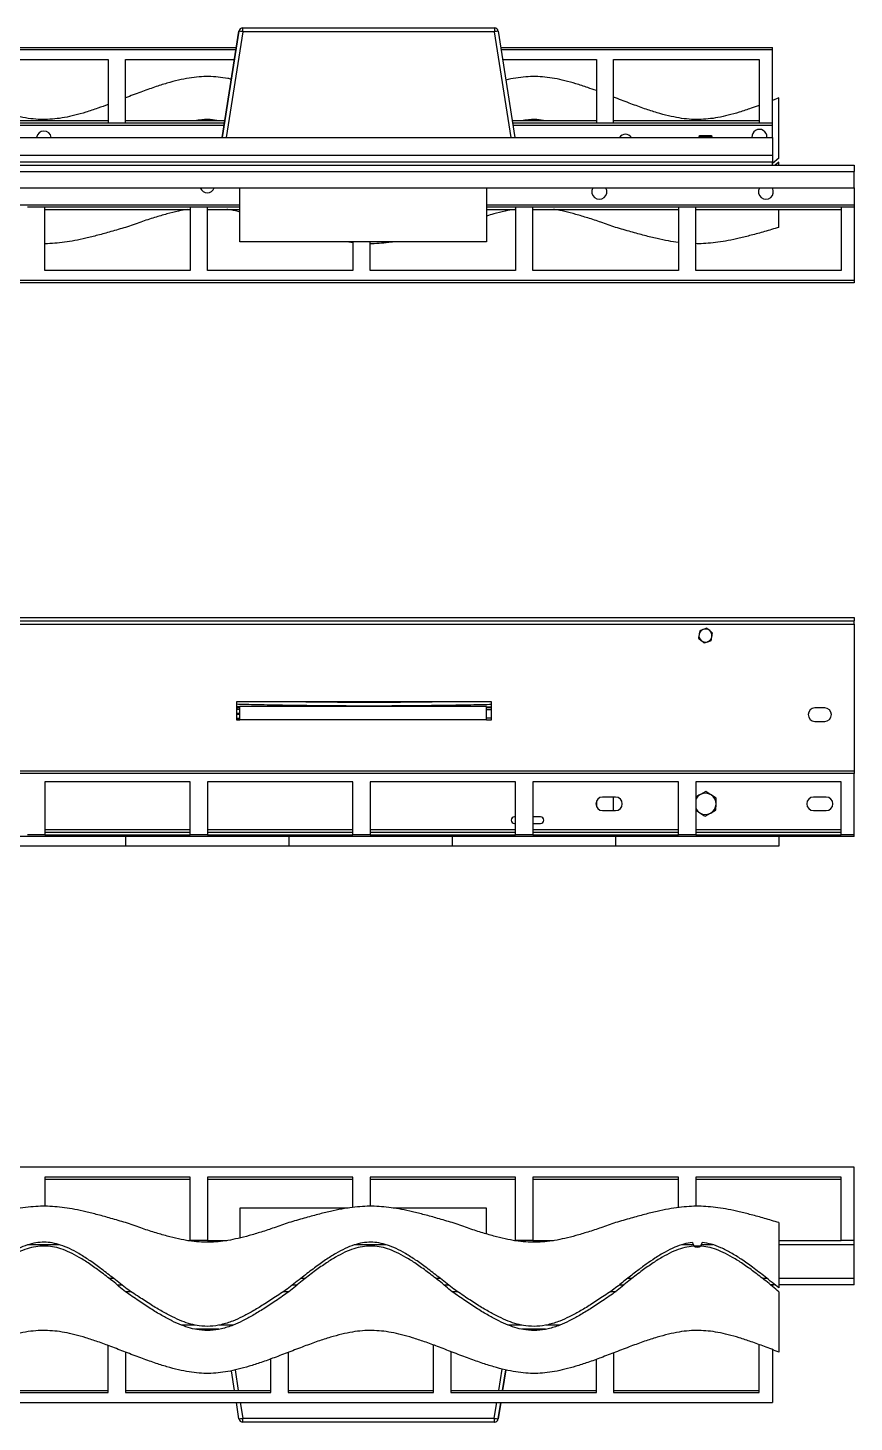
# Model space of a CAD drawing. Header units: millimetres. Extents: x 1364877 to 2662909, y 234189 to 1399913.
# Drawn here: x 1957265 to 1973794, y 329731 to 357620 of the extents above; entities that cross this region are included whole.
import ezdxf

# ---------------------------------------------------------------- set-up
doc = ezdxf.new("R2010")
doc.units = ezdxf.units.MM
doc.header["$LTSCALE"] = 5
doc.header["$MEASUREMENT"] = 0
doc.layers.add('A-CONC-LIN2', color=7, linetype='CONTINUOUS', lineweight=25)

msp = doc.modelspace()

# ---------------------------------------------------------------- linework, layer by layer
at = {"layer": 'A-CONC-LIN2'}
for p, q in [((1961151, 355430.5), (1961487.5, 357555.3)), ((1961487.5, 357555.3), (1961151, 355430.5)), ((1961563.4, 357543.9), (1961228.6, 355430.5)), ((1961487.5, 357555.3), (1961487.5, 357555.3)), ((1961563.3, 357620), (1961563.4, 357620)), ((1961563.4, 357620), (1966596.2, 357620)), ((1966596.2, 357543.9), (1961563.4, 357543.9)), ((1966930.9, 355430.5), (1966596.2, 357543.9)), ((1966672, 357555.3), (1967008.5, 355430.5)), ((1947116.5, 357226.7), (1961435.5, 357226.7)), ((1947123.2, 357184.7), (1961428.8, 357184.7)), ((1955964, 356984.4), (1958872.4, 356984.4)), ((1958872.4, 356984.4), (1958872.4, 355719.1)), ((1959218.8, 356984.4), (1961397.1, 356984.4)), ((1959218.8, 355719.1), (1959218.8, 356984.4)), ((1966724, 357226.7), (1972159.8, 357226.7)), ((1966730.7, 357184.7), (1972159.8, 357184.7)), ((1966762.4, 356984.4), (1968637, 356984.4)), ((1968637, 356984.4), (1968637, 355719.1)), ((1968983.4, 356984.4), (1971891.8, 356984.4)), ((1968983.4, 355719.1), (1968983.4, 356984.4)), ((1971891.8, 356984.4), (1971891.8, 355719.1)), ((1972159.8, 357184.7), (1972159.8, 357226.7)), ((1972159.8, 355719.1), (1972159.8, 357184.7)), ((1969022.6, 356220.5), (1968983.4, 356235.4)), ((1972290.5, 356220.3), (1972159.8, 356170)), ((1972290.5, 355012.3), (1972290.5, 356220.3)), ((1947361.9, 355677.1), (1961190, 355677.1)), ((1958872.4, 355761.1), (1955964, 355761.1)), ((1955964, 355719.1), (1958872.4, 355719.1)), ((1958872.4, 355719.1), (1959218.8, 355719.1)), ((1961203.3, 355761.1), (1959218.8, 355761.1)), ((1959218.8, 355719.1), (1961196.7, 355719.1)), ((1968637, 355761.1), (1966956.2, 355761.1)), ((1966962.8, 355719.1), (1968637, 355719.1)), ((1966969.5, 355677.1), (1972159.8, 355677.1)), ((1968637, 355719.1), (1968983.4, 355719.1)), ((1971891.8, 355761.1), (1968983.4, 355761.1)), ((1968983.4, 355719.1), (1971891.8, 355719.1)), ((1971891.8, 355719.1), (1972159.8, 355719.1)), ((1972159.8, 355677.1), (1972159.8, 355719.1)), ((1972159.8, 355430.5), (1972159.8, 355677.1)), ((1893860.3, 355430.5), (1972159.8, 355430.5)), ((1970707.4, 355463.2), (1970689.2, 355445.1)), ((1970689.2, 355445.1), (1970689.2, 355430.5)), ((1970738.3, 355445.1), (1970689.2, 355445.1)), ((1970752.8, 355463.2), (1970707.4, 355463.2)), ((1970752.8, 355463.2), (1970738.3, 355448.7)), ((1970738.3, 355448.7), (1970738.3, 355430.5)), ((1970901.7, 355448.7), (1970738.3, 355448.7)), ((1970887.1, 355463.2), (1970752.8, 355463.2)), ((1970901.7, 355448.7), (1970887.1, 355463.2)), ((1970932.6, 355463.2), (1970887.1, 355463.2)), ((1970901.7, 355430.5), (1970901.7, 355448.7)), ((1970950.7, 355445.1), (1970901.7, 355445.1)), ((1970950.7, 355445.1), (1970932.6, 355463.2)), ((1970950.7, 355430.5), (1970950.7, 355445.1)), ((1972159.8, 355430.5), (1972159.8, 355071.1)), ((1893860.3, 355071.1), (1972159.8, 355071.1)), ((1972159.8, 355071.1), (1972159.8, 354940.3)), ((1893860.3, 354940.3), (1972159.8, 354940.3)), ((1893860.3, 354875), (1972159.8, 354875)), ((1972290.5, 355012.3), (1972159.8, 354905.7)), ((1972159.8, 354875), (1972159.8, 354940.3)), ((1972159.8, 354875), (1973793.8, 354875)), ((1972290.5, 354936.6), (1972213.5, 354875)), ((1972290.5, 354875), (1972290.5, 354936.6)), ((1973793.8, 354875), (1973793.8, 354744.3)), ((1895494.3, 354744.3), (1973793.8, 354744.3)), ((1973793.8, 354417.5), (1973793.8, 354744.3)), ((1895494.3, 354417.5), (1973793.8, 354417.5)), ((1961506.4, 353339.1), (1961506.4, 354417.5)), ((1966440.9, 354417.5), (1966440.9, 353339.1)), ((1973793.8, 354417.5), (1973793.8, 354072.9)), ((1961506.4, 354072.9), (1946833.4, 354072.9)), ((1957604.5, 354030.9), (1957258.1, 354030.9)), ((1957604.5, 352765.6), (1957604.5, 354030.9)), ((1960512.9, 354030.9), (1957604.5, 354030.9)), ((1957604.5, 353988.9), (1960512.9, 353988.9)), ((1960512.9, 354030.9), (1960512.9, 352765.6)), ((1960859.3, 354030.9), (1960512.9, 354030.9)), ((1960859.3, 352765.6), (1960859.3, 354030.9)), ((1961506.4, 354030.9), (1960859.3, 354030.9)), ((1960859.3, 353988.9), (1961506.4, 353988.9)), ((1973793.8, 354072.9), (1966440.9, 354072.9)), ((1967022.6, 354030.9), (1966440.9, 354030.9)), ((1966440.9, 353988.9), (1967022.6, 353988.9)), ((1967022.6, 354030.9), (1967022.6, 352765.6)), ((1967369, 354030.9), (1967022.6, 354030.9)), ((1967369, 352765.6), (1967369, 354030.9)), ((1970277.5, 354030.9), (1967369, 354030.9)), ((1967369, 353988.9), (1970277.5, 353988.9)), ((1970277.5, 354030.9), (1970277.5, 352765.6)), ((1970623.9, 354030.9), (1970277.5, 354030.9)), ((1970623.9, 352765.6), (1970623.9, 354030.9)), ((1973532.3, 354030.9), (1970623.9, 354030.9)), ((1970623.9, 353988.9), (1973532.3, 353988.9)), ((1972290.5, 353629.5), (1972290.5, 353988.9)), ((1973532.3, 354030.9), (1973532.3, 352765.6)), ((1973793.8, 354030.9), (1973532.3, 354030.9)), ((1973793.8, 354072.9), (1973793.8, 354030.9)), ((1973793.8, 354030.9), (1973793.8, 352565.3)), ((1966440.9, 353339.1), (1961506.4, 353339.1)), ((1963767.8, 353339.1), (1963767.8, 352765.6)), ((1964114.2, 352765.6), (1964114.2, 353339.1)), ((1973793.8, 352565.3), (1895494.3, 352565.3)), ((1973793.8, 352523.3), (1895494.3, 352523.3)), ((1960512.9, 352765.6), (1957604.5, 352765.6)), ((1963767.8, 352765.6), (1960859.3, 352765.6)), ((1967022.6, 352765.6), (1964114.2, 352765.6)), ((1970277.5, 352765.6), (1967369, 352765.6)), ((1973532.3, 352765.6), (1970623.9, 352765.6)), ((1973793.8, 352565.3), (1973793.8, 352523.3)), ((1893860.3, 345825.9), (1972159.8, 345825.9)), ((1895494.3, 345823.9), (1973793.8, 345823.9)), ((1895494.3, 345758.5), (1973793.8, 345758.5)), ((1895494.3, 345693.1), (1973793.8, 345693.1)), ((1970846.5, 345613), (1970775.6, 345587.3)), ((1970961.9, 345515.7), (1970904.2, 345564.3)), ((1972159.8, 345825.9), (1972159.8, 345823.9)), ((1973793.8, 345823.9), (1973793.8, 345758.5)), ((1973793.8, 345693.1), (1973793.8, 345758.5)), ((1973793.8, 345693.1), (1973793.8, 342755.2)), ((1970678, 345413.1), (1970735.7, 345364.5)), ((1970793.4, 345315.8), (1970864.4, 345341.4)), ((1961441, 344140.9), (1961441, 343781.4)), ((1966539, 344140.9), (1961441, 344140.9)), ((1961441, 344044.3), (1961506.4, 344042.7)), ((1961441, 344020.2), (1961455.2, 344018.7)), ((1961506.4, 343986), (1961441, 343986)), ((1961506.4, 343910.6), (1961448.3, 343907.4)), ((1961506.4, 343908.2), (1961448.3, 343907.4)), ((1961448.3, 343893), (1961448.3, 343907.4)), ((1961448.3, 343893), (1961506.4, 343889.8)), ((1961448.3, 343893), (1961506.4, 343892.1)), ((1961455.3, 344018.7), (1961455.2, 344018.7)), ((1961506.4, 344018.7), (1961455.3, 344018.7)), ((1961506.4, 343781.4), (1961506.4, 344042.8)), ((1966440.9, 344042.8), (1961506.4, 344042.8)), ((1966440.9, 343781.4), (1966440.9, 344042.8)), ((1966440.9, 344037), (1966539, 344039.2)), ((1966539, 344018.2), (1966440.9, 344018.2)), ((1966440.9, 343985.5), (1966539, 343985.5)), ((1966539, 343781.4), (1966539, 344140.9)), ((1973205.5, 344016.7), (1973009.5, 344016.7)), ((1961441, 343814.4), (1961506.4, 343814.4)), ((1961441, 343781.4), (1961506.4, 343781.4)), ((1961455.2, 343781.7), (1961455.1, 343781.7)), ((1961506.4, 343781.7), (1961455.2, 343781.7)), ((1966440.9, 343781.4), (1961506.4, 343781.4)), ((1966539, 343814), (1966440.9, 343814)), ((1966440.9, 343781.4), (1966539, 343781.4)), ((1973009.5, 343748.7), (1973205.5, 343748.7)), ((1973793.8, 342755.2), (1895494.3, 342755.2)), ((1973793.8, 342705.2), (1895494.3, 342705.2)), ((1960512.9, 342537.1), (1957604.5, 342537.1)), ((1957604.5, 342537.1), (1957604.5, 341475.4)), ((1960512.9, 341475.4), (1960512.9, 342537.1)), ((1963767.8, 342537.1), (1960859.3, 342537.1)), ((1960859.3, 342537.1), (1960859.3, 341475.4)), ((1963767.8, 341475.4), (1963767.8, 342537.1)), ((1967022.6, 342537.1), (1964114.2, 342537.1)), ((1964114.2, 342537.1), (1964114.2, 341475.4)), ((1967022.6, 341475.4), (1967022.6, 342537.1)), ((1970277.5, 342537.1), (1967369, 342537.1)), ((1967369, 342537.1), (1967369, 341475.4)), ((1970277.5, 341475.4), (1970277.5, 342537.1)), ((1973532.3, 342537.1), (1970623.9, 342537.1)), ((1970623.9, 342537.1), (1970623.9, 341475.4)), ((1973532.3, 341475.4), (1973532.3, 342537.1)), ((1973793.8, 342755.2), (1973793.8, 342705.2)), ((1973793.8, 341475.4), (1973793.8, 342705.2)), ((1969022.6, 342232.4), (1968761.2, 342232.4)), ((1968983.4, 341964.4), (1968983.4, 342232.4)), ((1970828.2, 342343.6), (1970720, 342285.8)), ((1973235, 342232.4), (1972980.1, 342232.4)), ((1968637, 342148.7), (1968637, 342048.1)), ((1968761.2, 341964.4), (1969022.6, 341964.4)), ((1971028.2, 341968.7), (1971032.3, 342091.3)), ((1972980.1, 341964.4), (1973235, 341964.4)), ((1967022.6, 341837), (1966996.5, 341837)), ((1966996.5, 341706.3), (1967022.6, 341706.3)), ((1967519.4, 341837), (1967369, 341837)), ((1967369, 341706.3), (1967519.4, 341706.3)), ((1970811.8, 341853.3), (1970920, 341911)), ((1957604.5, 341475.4), (1957258.1, 341475.4)), ((1960512.9, 341575.5), (1957604.5, 341575.5)), ((1960512.9, 341525.5), (1957604.5, 341525.5)), ((1957604.5, 341475.4), (1960512.9, 341475.4)), ((1959218.8, 341444.8), (1959218.8, 341248.8)), ((1960859.3, 341475.4), (1960512.9, 341475.4)), ((1963767.8, 341575.5), (1960859.3, 341575.5)), ((1963767.8, 341525.5), (1960859.3, 341525.5)), ((1960859.3, 341475.4), (1963767.8, 341475.4)), ((1962486.8, 341444.8), (1962486.8, 341248.8)), ((1964114.2, 341475.4), (1963767.8, 341475.4)), ((1967022.6, 341575.5), (1964114.2, 341575.5)), ((1967022.6, 341525.5), (1964114.2, 341525.5)), ((1964114.2, 341475.4), (1967022.6, 341475.4)), ((1965754.7, 341444.8), (1965754.7, 341248.8)), ((1967369, 341475.4), (1967022.6, 341475.4)), ((1970277.5, 341575.5), (1967369, 341575.5)), ((1970277.5, 341525.5), (1967369, 341525.5)), ((1967369, 341475.4), (1970277.5, 341475.4)), ((1969022.6, 341444.8), (1969022.6, 341248.8)), ((1970623.9, 341475.4), (1970277.5, 341475.4)), ((1973532.3, 341575.5), (1970623.9, 341575.5)), ((1973532.3, 341525.5), (1970623.9, 341525.5)), ((1970623.9, 341475.4), (1973532.3, 341475.4)), ((1972290.5, 341444.8), (1972290.5, 341248.8)), ((1973793.8, 341444.8), (1972296.2, 341444.8)), ((1973793.8, 341475.4), (1973532.3, 341475.4)), ((1973793.8, 341444.8), (1973793.8, 341475.4)), ((1973793.8, 334827.6), (1895494.3, 334827.6)), ((1973793.8, 333362), (1973793.8, 334827.6)), ((1960512.9, 334627.3), (1957604.5, 334627.3)), ((1957604.5, 334627.3), (1957604.5, 334047.9)), ((1960512.9, 334585.3), (1957604.5, 334585.3)), ((1960512.9, 333362), (1960512.9, 334627.3)), ((1963767.8, 334627.3), (1960859.3, 334627.3)), ((1960859.3, 334627.3), (1960859.3, 333362)), ((1963767.8, 334585.3), (1960859.3, 334585.3)), ((1963767.8, 334026.1), (1963767.8, 334627.3)), ((1967022.6, 334627.3), (1964114.2, 334627.3)), ((1964114.2, 334627.3), (1964114.2, 334047.3)), ((1967022.6, 334585.3), (1964114.2, 334585.3)), ((1967022.6, 333362), (1967022.6, 334627.3)), ((1970277.5, 334627.3), (1967369, 334627.3)), ((1967369, 334627.3), (1967369, 333362)), ((1970277.5, 334585.3), (1967369, 334585.3)), ((1970277.5, 334022.8), (1970277.5, 334627.3)), ((1973532.3, 334627.3), (1970623.9, 334627.3)), ((1970623.9, 334627.3), (1970623.9, 334046.6)), ((1973532.3, 334585.3), (1970623.9, 334585.3)), ((1973532.3, 333362), (1973532.3, 334627.3)), ((1961506.4, 334011.8), (1961506.4, 333414.4)), ((1963670, 334011.8), (1961506.4, 334011.8)), ((1966440.9, 334011.8), (1964575.2, 334011.8)), ((1966440.9, 333494.1), (1966440.9, 334011.8)), ((1972290.5, 333721.4), (1972290.5, 332414.2)), ((1957897.5, 333278), (1957271.1, 333278)), ((1960461.6, 333362), (1960512.9, 333362)), ((1960859.3, 333362), (1960512.9, 333362)), ((1960859.3, 333362), (1961245.1, 333362)), ((1964433.4, 333278), (1963806.9, 333278)), ((1966997.4, 333362), (1967022.6, 333362)), ((1967369, 333362), (1967022.6, 333362)), ((1967369, 333362), (1967780.9, 333362)), ((1970573, 333278), (1970346.6, 333278)), ((1970967.4, 333278), (1970740.1, 333278)), ((1972290.5, 333362), (1973532.3, 333362)), ((1973793.8, 333278), (1972290.5, 333278)), ((1973793.8, 333362), (1973532.3, 333362)), ((1973793.8, 333278), (1973793.8, 333362)), ((1973793.8, 332606.6), (1973793.8, 333278)), ((1958978.5, 332606.6), (1958886.9, 332606.6)), ((1959050.4, 332475.9), (1959141.8, 332475.9)), ((1962563.8, 332475.9), (1962655.1, 332475.9)), ((1962818.7, 332606.6), (1962727.1, 332606.6)), ((1965514.4, 332606.6), (1965422.7, 332606.6)), ((1965586.3, 332475.9), (1965677.7, 332475.9)), ((1969099.4, 332475.9), (1969191, 332475.9)), ((1969354.5, 332606.6), (1969262.8, 332606.6)), ((1972050.1, 332606.6), (1971958.6, 332606.6)), ((1972122.1, 332475.9), (1972159.8, 332475.9)), ((1972213.5, 332475.9), (1972122.1, 332475.9)), ((1972159.8, 332475.9), (1972159.8, 332447)), ((1973793.8, 332606.6), (1972290.5, 332606.6)), ((1973793.8, 332475.9), (1972290.5, 332475.9)), ((1973793.8, 332475.9), (1973793.8, 332606.6)), ((1959210.7, 332345.2), (1959321.7, 332345.2)), ((1962383.9, 332345.2), (1962494.9, 332345.2)), ((1965746.5, 332345.2), (1965855.6, 332345.2)), ((1968921.7, 332345.2), (1969030.7, 332345.2)), ((1972290.5, 332338.5), (1972290.5, 331130.6)), ((1960329.6, 331673.8), (1960614, 331673.8)), ((1961091, 331673.8), (1961376.2, 331673.8)), ((1966865.4, 331673.8), (1967145.6, 331673.8)), ((1967631.1, 331673.8), (1967912.1, 331673.8)), ((1961085.8, 331589.8), (1960616.3, 331589.8)), ((1967621.7, 331589.8), (1967152.2, 331589.8)), ((1958872.4, 330324.5), (1958872.4, 331261.9)), ((1959218.8, 331129.4), (1959218.8, 330324.5)), ((1962473.7, 331124.8), (1962473.7, 330324.5)), ((1965382.1, 330324.5), (1965382.1, 331271.9)), ((1965728.5, 331140.2), (1965728.5, 330324.5)), ((1968983.4, 331115.5), (1968983.4, 330324.5)), ((1971891.8, 330324.5), (1971891.8, 331281.7)), ((1972159.8, 331180.9), (1972159.8, 330124.2)), ((1961410.2, 330774), (1961474.7, 330366.5)), ((1962127.3, 330324.5), (1962127.3, 330995.3)), ((1966684.7, 330366.5), (1966752.3, 330793)), ((1966827, 330774.1), (1966762.4, 330366.5)), ((1966762.4, 330366.5), (1966827, 330774.1)), ((1968637, 330324.5), (1968637, 330986.3)), ((1961397.1, 330366.5), (1961335.1, 330757.9)), ((1955964, 330366.5), (1958872.4, 330366.5)), ((1955964, 330324.5), (1958872.4, 330324.5)), ((1959218.8, 330366.5), (1962127.3, 330366.5)), ((1959218.8, 330324.5), (1962127.3, 330324.5)), ((1962473.7, 330366.5), (1965382.1, 330366.5)), ((1962473.7, 330324.5), (1965382.1, 330324.5)), ((1965728.5, 330366.5), (1968637, 330366.5)), ((1965728.5, 330324.5), (1968637, 330324.5)), ((1968983.4, 330366.5), (1971891.8, 330366.5)), ((1968983.4, 330324.5), (1971891.8, 330324.5)), ((1893860.3, 330124.2), (1972159.8, 330124.2)), ((1961487.5, 329795.6), (1961435.5, 330124.2)), ((1961513.1, 330124.2), (1961563.3, 329806.9)), ((1966596.1, 329806.9), (1966646.4, 330124.2)), ((1966724, 330124.2), (1966672, 329795.6)), ((1966672, 329795.6), (1966724, 330124.2)), ((1961563.3, 329806.9), (1966596.1, 329806.9)), ((1966596.1, 329730.8), (1961563.3, 329730.8)), ((1966596.2, 329730.8), (1966596.1, 329730.8)), ((1966672, 329795.6), (1966672, 329795.6))]:
    msp.add_line(p, q, dxfattribs=at)
for points in [[(1961563.4, 357543.9), (1961563.4, 357558.8), (1961563.4, 357573.1), (1961563.4, 357586.3), (1961563.4, 357597.8), (1961563.4, 357607.2), (1961563.4, 357614.3), (1961563.4, 357618.6), (1961563.4, 357620)], [(1966596.2, 357620), (1966596.2, 357618.6), (1966596.2, 357614.3), (1966596.2, 357607.2), (1966596.2, 357597.8), (1966596.2, 357586.3), (1966596.2, 357573.1), (1966596.2, 357558.8), (1966596.2, 357543.9)], [(1961563.3, 329730.8), (1961563.3, 329732.3), (1961563.3, 329736.6), (1961563.3, 329743.6), (1961563.3, 329753.1), (1961563.3, 329764.6), (1961563.3, 329777.8), (1961563.3, 329792.1), (1961563.3, 329806.9)], [(1966596.1, 329806.9), (1966596.1, 329792.1), (1966596.1, 329777.8), (1966596.1, 329764.6), (1966596.1, 329753.1), (1966596.1, 329743.6), (1966596.1, 329736.6), (1966596.1, 329732.3), (1966596.1, 329730.8)]]:
    msp.add_lwpolyline(points, dxfattribs=at)
for centre, radius, start, end in [((1961563.4, 357543.2), 76.8, 90, 170.99969), ((1961563.3, 357543.2), 76.8, 90, 170.99969), ((1961196.7, 355351.3), 2223.1, 80.50656, 82.48349), ((1966596.2, 357543.2), 76.8, 9.00031, 90), ((1966963.7, 355346), 2228.5, 97.52058, 99.49238), ((1971898.4, 355439.4), 150.3, 356.60936, 183.39064), ((1957584.9, 355406.7), 150.3, 9.10521, 170.89479), ((1969218.7, 355341.4), 150.3, 36.37236, 143.62764), ((1960852.8, 354473.9), 150.3, 202.06383, 337.93617), ((1968695.8, 354343.2), 150.3, 150.40105, 29.59895), ((1972029.1, 354343.2), 150.3, 150.40105, 29.59895), ((1970820, 345464.4), 130.7, 109.85815, 169.85815), ((1970820, 345464.4), 130.7, 49.85815, 109.85815), ((1970820, 345464.4), 130.7, 349.85815, 49.85815), ((1970820, 345464.4), 130.7, 169.85815, 229.85815), ((1970820, 345464.4), 130.7, 229.85815, 289.85815), ((1970820, 345464.4), 130.7, 289.85815, 349.85815), ((1964088.4, 442170.4), 98037.7, 269.261038, 270.738962), ((1973009.5, 343882.7), 134, 90, 270), ((1973205.5, 343882.7), 134, 270, 90), ((1968761.2, 342098.4), 134, 90, 270), ((1969022.6, 342098.4), 134, 270, 90), ((1970820, 342098.4), 212.4, 118.08326, 157.38014), ((1970820, 342098.4), 212.4, 58.08326, 118.08326), ((1970820, 342098.4), 212.4, 358.08326, 58.08326), ((1972980.1, 342098.4), 134, 90, 270), ((1973235, 342098.4), 134, 270, 90), ((1970820, 342098.4), 212.4, 202.61986, 238.08326), ((1970820, 342098.4), 212.4, 298.08326, 358.08326), ((1966996.5, 341771.6), 65.4, 90, 270), ((1967519.4, 341771.6), 65.4, 270, 90), ((1970820, 342098.4), 212.4, 238.08326, 298.08326), ((1970656.6, 333329.3), 98, 182.92038, 357.07962), ((1961195.8, 332005.3), 2228.8, 277.52074, 279.49221), ((1961563.3, 329807.6), 76.8, 189.00031, 270), ((1966962.7, 331999), 2222.5, 260.50631, 262.48374), ((1966596.1, 329807.6), 76.8, 270, 350.99969), ((1966596.2, 329807.6), 76.8, 270, 350.99969)]:
    msp.add_arc(centre, radius, start, end, dxfattribs=at)
for points, knots in [([(1961335.1, 356593), (1961311.7, 356598.2), (1961224.2, 356617.7), (1961072.1, 356637.4), (1960880.1, 356649.1), (1960685.4, 356642.7), (1960483.3, 356618.2), (1960268.7, 356574.6), (1960039.1, 356512.6), (1959789.2, 356432.3), (1959513.2, 356333.9), (1959320.7, 356260.4), (1959218.8, 356221.5)], [0, 0, 0, 0, 0.0328606, 0.1231582, 0.210255, 0.2969474, 0.3903956, 0.4896128, 0.5975346, 0.7168904, 0.850235, 1, 1, 1, 1]), ([(1968637, 356364.5), (1968580.1, 356385.1), (1968444.2, 356434.4), (1968234.2, 356502.3), (1968012.6, 356564.5), (1967805.4, 356609.6), (1967608.1, 356637.9), (1967415.9, 356649), (1967221.3, 356642.6), (1967024.3, 356619.4), (1966892.4, 356590.9), (1966827, 356576.8)], [0, 0, 0, 0, 0.097992, 0.233895, 0.3571299, 0.4704626, 0.5768587, 0.6794813, 0.7816277, 0.8917362, 1, 1, 1, 1]), ([(1958872.4, 356089), (1958802.5, 356063.1), (1958653.6, 356008), (1958430.5, 355934.2), (1958208.9, 355870.9), (1958001.7, 355824.9), (1957804.4, 355796.1), (1957612.2, 355784.8), (1957417.5, 355791.2), (1957215.3, 355816.3), (1957000.7, 355860.9), (1956771.1, 355924.3), (1956521.2, 356006.4), (1956249.6, 356105.4), (1956061.5, 356178.8), (1955964, 356216.9)], [0, 0, 0, 0, 0.0741893, 0.15786, 0.2336964, 0.3034022, 0.3688101, 0.4318787, 0.4946525, 0.5623383, 0.6342424, 0.7125036, 0.7991058, 0.8959001, 1, 1, 1, 1]), ([(1971891.8, 356069.2), (1971839.3, 356049.8), (1971707.8, 356001.4), (1971502.2, 355933.9), (1971280.6, 355870.7), (1971073.4, 355824.8), (1970876, 355796.1), (1970683.9, 355784.8), (1970489.2, 355791.2), (1970287, 355816.2), (1970072.4, 355860.6), (1969842.9, 355923.8), (1969592.9, 356005.7), (1969316.9, 356106), (1969124.4, 356180.9), (1969022.6, 356220.5)], [0, 0, 0, 0, 0.0565139, 0.1413509, 0.2182492, 0.2889366, 0.3552701, 0.4192341, 0.4828995, 0.5515435, 0.6244594, 0.7038151, 0.7916209, 0.8897543, 1, 1, 1, 1]), ([(1961085.8, 355761.1), (1961028.3, 355771.2), (1960897.7, 355794.2), (1960737.9, 355788.1), (1960641, 355766.6), (1960616.3, 355761.1)], [0, 0, 0, 0, 0.3701986, 0.8398682, 1, 1, 1, 1]), ([(1967621.7, 355761.1), (1967564.1, 355771.2), (1967433.6, 355794.2), (1967273.8, 355788.1), (1967176.8, 355766.6), (1967152.2, 355761.1)], [0, 0, 0, 0, 0.37019885, 0.83986853, 1, 1, 1, 1]), ([(1960461.6, 353988.9), (1960399.4, 353978.2), (1960260.1, 353954.3), (1960039.4, 353897.9), (1959789.3, 353824.2), (1959513.3, 353733.3), (1959320.7, 353665.4), (1959218.8, 353629.5)], [0, 0, 0, 0, 0.14612936, 0.32715528, 0.52697809, 0.74988922, 1, 1, 1, 1]), ([(1961506.4, 353936.5), (1961494.4, 353939.6), (1961414.7, 353960), (1961327.5, 353978.4), (1961251.7, 353988), (1961245.1, 353988.9)], [0, 0, 0, 0, 0.1397207, 0.9249574, 1, 1, 1, 1]), ([(1966997.4, 353988.9), (1966935.2, 353978.1), (1966796, 353954.1), (1966610.7, 353907.7), (1966488.4, 353871), (1966440.9, 353856.8)], [0, 0, 0, 0, 0.3307117, 0.740403, 1, 1, 1, 1]), ([(1969022.6, 353629.5), (1968925.1, 353663.8), (1968740.3, 353729), (1968475.1, 353816.6), (1968234.1, 353889.5), (1968012.2, 353945.2), (1967863.4, 353978.4), (1967787.5, 353988), (1967780.9, 353988.9)], [0, 0, 0, 0, 0.239556, 0.4541403, 0.6473239, 0.8228198, 0.9845445, 1, 1, 1, 1]), ([(1959218.8, 353629.5), (1959121.3, 353600.8), (1958936.3, 353546.4), (1958671, 353473.4), (1958429.9, 353412.9), (1958208.2, 353365.5), (1958001.1, 353330.4), (1957804, 353310.1), (1957672.7, 353301.2), (1957606.9, 353302.9), (1957604.5, 353303)], [0, 0, 0, 0, 0.184519, 0.3500886, 0.4995208, 0.6357119, 0.7616666, 0.8805232, 0.9955477, 1, 1, 1, 1]), ([(1970277.5, 353328.1), (1970211.3, 353337.5), (1970068.3, 353357.9), (1969843.6, 353405.6), (1969593.5, 353467.1), (1969317.4, 353542.9), (1969124.5, 353599.5), (1969022.6, 353629.5)], [0, 0, 0, 0, 0.155288, 0.3352297, 0.5331683, 0.7533767, 1, 1, 1, 1]), ([(1972290.5, 353629.5), (1972193, 353600.8), (1972008, 353546.4), (1971742.7, 353473.4), (1971501.6, 353412.9), (1971279.9, 353365.4), (1971072.8, 353330.6), (1970875.7, 353309.7), (1970727, 353301), (1970643.8, 353303.6), (1970623.9, 353304.2)], [0, 0, 0, 0, 0.1788576, 0.3393472, 0.484196, 0.6162087, 0.7382988, 0.8535086, 0.9650039, 1, 1, 1, 1]), ([(1963767.8, 353324.8), (1963763.8, 353325.2), (1963731, 353328), (1963698.5, 353333.9), (1963670, 353339.1)], [0, 0, 0, 0, 0.1215431, 1, 1, 1, 1]), ([(1964575.2, 353339.1), (1964561.1, 353336.7), (1964482.4, 353323.3), (1964339.8, 353310.4), (1964199.9, 353301.1), (1964125.3, 353303.3), (1964114.2, 353303.6)], [0, 0, 0, 0, 0.0927786, 0.5170389, 0.9276184, 1, 1, 1, 1]), ([(1970704.6, 345561.7), (1970701.2, 345542.6), (1970696.8, 345518.1), (1970692.3, 345493), (1970691.3, 345487.4)], [0, 0, 0, 0, 0.7789527, 1, 1, 1, 1]), ([(1970775.6, 345587.3), (1970773.9, 345586.7), (1970749.9, 345578.1), (1970726.4, 345569.6), (1970704.6, 345561.7)], [0, 0, 0, 0, 0.0701898, 1, 1, 1, 1]), ([(1970904.2, 345564.3), (1970902.9, 345565.5), (1970883.4, 345581.9), (1970864.3, 345598), (1970846.5, 345613)], [0, 0, 0, 0, 0.0701864, 1, 1, 1, 1]), ([(1970691.3, 345487.4), (1970687.7, 345467.2), (1970683.2, 345442.1), (1970678.8, 345417.9), (1970678, 345413.1)], [0, 0, 0, 0, 0.8027713, 1, 1, 1, 1]), ([(1970735.7, 345364.5), (1970737.1, 345363.3), (1970756.5, 345346.9), (1970775.6, 345330.8), (1970793.4, 345315.8)], [0, 0, 0, 0, 0.0701867, 1, 1, 1, 1]), ([(1970864.4, 345341.4), (1970866, 345342), (1970890, 345350.7), (1970913.5, 345359.2), (1970935.3, 345367.1)], [0, 0, 0, 0, 0.0701842, 1, 1, 1, 1]), ([(1970935.3, 345367.1), (1970936.2, 345371.8), (1970940.5, 345396), (1970945, 345421.2), (1970948.6, 345441.4)], [0, 0, 0, 0, 0.1972226, 1, 1, 1, 1]), ([(1970948.6, 345441.4), (1970949.6, 345446.9), (1970954.1, 345472.1), (1970958.5, 345496.6), (1970961.9, 345515.7)], [0, 0, 0, 0, 0.2210487, 1, 1, 1, 1]), ([(1966539, 344084.2), (1966483.1, 344082.8), (1966346.2, 344079.4), (1966047, 344073.2), (1965722.5, 344067.5), (1965316.9, 344061.8), (1964992.3, 344058.4), (1964586.7, 344055.6), (1964262.2, 344054.6), (1963856.5, 344054.7), (1963532, 344056), (1963126.3, 344059), (1962801.8, 344062.5), (1962396.2, 344068.4), (1962017.7, 344075.4), (1961672.2, 344082.9), (1961489.1, 344087.8), (1961441, 344089.1)], [0, 0, 0, 0, 0.03287584, 0.08061483, 0.17609313, 0.22383208, 0.31931041, 0.36704944, 0.46252789, 0.51026695, 0.60574521, 0.65348425, 0.7489626, 0.79670155, 0.89217987, 0.97171374, 1, 1, 1, 1]), ([(1961455.2, 344018.7), (1961452, 344018.5), (1961447, 344018.2), (1961442.7, 344015.7), (1961441, 344014.7)], [0, 0, 0, 0, 0.6183377, 1, 1, 1, 1]), ([(1961441, 343785.7), (1961442.4, 343784.8), (1961446.7, 343782.2), (1961451.7, 343781.9), (1961455.1, 343781.7)], [0, 0, 0, 0, 0.32444527, 1, 1, 1, 1]), ([(1970720, 342285.8), (1970717.4, 342284.5), (1970685, 342267.1), (1970653.2, 342250.2), (1970623.9, 342234.6)], [0, 0, 0, 0, 0.0790818, 1, 1, 1, 1]), ([(1970932.3, 342278.7), (1970923.7, 342284), (1970888.5, 342306), (1970854.2, 342327.3), (1970828.2, 342343.6)], [0, 0, 0, 0, 0.2418523, 1, 1, 1, 1]), ([(1971036.4, 342213.9), (1971028.8, 342218.6), (1970994.9, 342239.7), (1970959.6, 342261.7), (1970932.3, 342278.7)], [0, 0, 0, 0, 0.2237112, 1, 1, 1, 1]), ([(1971032.3, 342091.3), (1971032.4, 342094.2), (1971033.7, 342135.6), (1971035.1, 342176.2), (1971036.4, 342213.9)], [0, 0, 0, 0, 0.070215, 1, 1, 1, 1]), ([(1970623.9, 341970.3), (1970643.2, 341958.3), (1970670.8, 341941.1), (1970699.1, 341923.4), (1970707.7, 341918.1)], [0, 0, 0, 0, 0.6991703, 1, 1, 1, 1]), ([(1970920, 341911), (1970922.5, 341912.4), (1970959.1, 341931.9), (1970994.9, 341951), (1971028.2, 341968.7)], [0, 0, 0, 0, 0.0702125, 1, 1, 1, 1]), ([(1970707.7, 341918.1), (1970735, 341901.1), (1970770.3, 341879.1), (1970804.2, 341858), (1970811.8, 341853.3)], [0, 0, 0, 0, 0.7762888, 1, 1, 1, 1]), ([(1959218.8, 341444.8), (1959121.3, 341444.8), (1958936.3, 341444.8), (1958671, 341444.8), (1958429.9, 341444.8), (1958208.2, 341444.8), (1958001.1, 341444.8), (1957804, 341444.8), (1957612.1, 341444.8), (1957417.7, 341444.8), (1957215.9, 341444.8), (1957001.4, 341444.8), (1956771.9, 341444.8), (1956521.8, 341444.8), (1956245.7, 341444.8), (1956052.8, 341444.8), (1955950.9, 341444.8)], [0, 0, 0, 0, 0.0911783, 0.1729928, 0.2468333, 0.3141308, 0.3763701, 0.4351019, 0.4919402, 0.54854, 0.6093889, 0.6736713, 0.7431861, 0.8196538, 0.9047246, 1, 1, 1, 1]), ([(1962486.8, 341444.8), (1962389.3, 341444.8), (1962204.5, 341444.8), (1961939.3, 341444.8), (1961698.2, 341444.8), (1961476.5, 341444.8), (1961269.4, 341444.8), (1961072.1, 341444.8), (1960880.1, 341444.8), (1960685.5, 341444.8), (1960483.5, 341444.8), (1960268.9, 341444.8), (1960039.4, 341444.8), (1959789.4, 341444.8), (1959513.3, 341444.8), (1959320.7, 341444.8), (1959218.8, 341444.8)], [0, 0, 0, 0, 0.0918277, 0.1740835, 0.2481357, 0.3154078, 0.3774007, 0.4357095, 0.4920194, 0.5480774, 0.6084461, 0.6724261, 0.7418738, 0.8185326, 0.904049, 1, 1, 1, 1]), ([(1965754.7, 341444.8), (1965657.2, 341444.8), (1965472.2, 341444.8), (1965206.9, 341444.8), (1964965.8, 341444.8), (1964744.1, 341444.8), (1964537, 341444.8), (1964339.8, 341444.8), (1964148, 341444.8), (1963953.6, 341444.8), (1963751.7, 341444.8), (1963537.3, 341444.8), (1963307.7, 341444.8), (1963057.6, 341444.8), (1962781.5, 341444.8), (1962588.7, 341444.8), (1962486.8, 341444.8)], [0, 0, 0, 0, 0.091178, 0.1729926, 0.2468337, 0.3141309, 0.3763702, 0.435102, 0.49194, 0.5485399, 0.6093891, 0.6736712, 0.7431864, 0.8196537, 0.9047246, 1, 1, 1, 1]), ([(1969022.6, 341444.8), (1968925.1, 341444.8), (1968740.3, 341444.8), (1968475.1, 341444.8), (1968234.1, 341444.8), (1968012.4, 341444.8), (1967805.2, 341444.8), (1967608, 341444.8), (1967415.9, 341444.8), (1967221.4, 341444.8), (1967019.3, 341444.8), (1966804.8, 341444.8), (1966575.2, 341444.8), (1966325.2, 341444.8), (1966049.2, 341444.8), (1965856.5, 341444.8), (1965754.7, 341444.8)], [0, 0, 0, 0, 0.0918279, 0.1740835, 0.2481356, 0.3154076, 0.3774008, 0.4357095, 0.4920193, 0.5480774, 0.6084462, 0.6724258, 0.7418738, 0.8185327, 0.904049, 1, 1, 1, 1]), ([(1972290.5, 341444.8), (1972193, 341444.8), (1972008, 341444.8), (1971742.7, 341444.8), (1971501.6, 341444.8), (1971279.9, 341444.8), (1971072.8, 341444.8), (1970875.7, 341444.8), (1970683.8, 341444.8), (1970489.4, 341444.8), (1970287.6, 341444.8), (1970073.1, 341444.8), (1969843.6, 341444.8), (1969593.5, 341444.8), (1969317.4, 341444.8), (1969124.5, 341444.8), (1969022.6, 341444.8)], [0, 0, 0, 0, 0.0911781, 0.1729925, 0.2468336, 0.3141311, 0.3763702, 0.4351019, 0.49194, 0.54854, 0.6093891, 0.6736714, 0.7431864, 0.8196539, 0.9047246, 1, 1, 1, 1]), ([(1959218.8, 341248.8), (1959121.3, 341248.8), (1958936.3, 341248.8), (1958671, 341248.8), (1958429.9, 341248.8), (1958208.2, 341248.8), (1958001.1, 341248.8), (1957804, 341248.8), (1957612.1, 341248.8), (1957417.7, 341248.8), (1957215.9, 341248.8), (1957001.4, 341248.8), (1956771.9, 341248.8), (1956521.8, 341248.8), (1956245.7, 341248.8), (1956052.8, 341248.8), (1955950.9, 341248.8)], [0, 0, 0, 0, 0.0911783, 0.1729928, 0.2468333, 0.3141308, 0.3763701, 0.4351019, 0.4919402, 0.54854, 0.6093889, 0.6736713, 0.7431861, 0.8196538, 0.9047246, 1, 1, 1, 1]), ([(1962486.8, 341248.8), (1962389.3, 341248.8), (1962204.5, 341248.8), (1961939.3, 341248.8), (1961698.2, 341248.8), (1961476.5, 341248.8), (1961269.4, 341248.8), (1961072.1, 341248.8), (1960880.1, 341248.8), (1960685.5, 341248.8), (1960483.5, 341248.8), (1960268.9, 341248.8), (1960039.4, 341248.8), (1959789.4, 341248.8), (1959513.3, 341248.8), (1959320.7, 341248.8), (1959218.8, 341248.8)], [0, 0, 0, 0, 0.0918277, 0.1740835, 0.2481357, 0.3154078, 0.3774007, 0.4357095, 0.4920194, 0.5480774, 0.6084461, 0.6724261, 0.7418738, 0.8185326, 0.904049, 1, 1, 1, 1]), ([(1965754.7, 341248.8), (1965657.2, 341248.8), (1965472.2, 341248.8), (1965206.9, 341248.8), (1964965.8, 341248.8), (1964744.1, 341248.8), (1964537, 341248.8), (1964339.8, 341248.8), (1964148, 341248.8), (1963953.6, 341248.8), (1963751.7, 341248.8), (1963537.3, 341248.8), (1963307.7, 341248.8), (1963057.6, 341248.8), (1962781.5, 341248.8), (1962588.7, 341248.8), (1962486.8, 341248.8)], [0, 0, 0, 0, 0.091178, 0.1729926, 0.2468337, 0.3141309, 0.3763702, 0.435102, 0.49194, 0.5485399, 0.6093891, 0.6736712, 0.7431864, 0.8196537, 0.9047246, 1, 1, 1, 1]), ([(1969022.6, 341248.8), (1968925.1, 341248.8), (1968740.3, 341248.8), (1968475.1, 341248.8), (1968234.1, 341248.8), (1968012.4, 341248.8), (1967805.2, 341248.8), (1967608, 341248.8), (1967415.9, 341248.8), (1967221.4, 341248.8), (1967019.3, 341248.8), (1966804.8, 341248.8), (1966575.2, 341248.8), (1966325.2, 341248.8), (1966049.2, 341248.8), (1965856.5, 341248.8), (1965754.7, 341248.8)], [0, 0, 0, 0, 0.0918279, 0.1740835, 0.2481356, 0.3154076, 0.3774008, 0.4357095, 0.4920193, 0.5480774, 0.6084462, 0.6724258, 0.7418738, 0.8185327, 0.904049, 1, 1, 1, 1]), ([(1972290.5, 341248.8), (1972193, 341248.8), (1972008, 341248.8), (1971742.7, 341248.8), (1971501.6, 341248.8), (1971279.9, 341248.8), (1971072.8, 341248.8), (1970875.7, 341248.8), (1970683.8, 341248.8), (1970489.4, 341248.8), (1970287.6, 341248.8), (1970073.1, 341248.8), (1969843.6, 341248.8), (1969593.5, 341248.8), (1969317.4, 341248.8), (1969124.5, 341248.8), (1969022.6, 341248.8)], [0, 0, 0, 0, 0.0911781, 0.1729925, 0.2468336, 0.3141311, 0.3763702, 0.4351019, 0.49194, 0.54854, 0.6093891, 0.6736714, 0.7431864, 0.8196539, 0.9047246, 1, 1, 1, 1]), ([(1959218.8, 333721.4), (1959121.3, 333750.1), (1958936.3, 333804.4), (1958671, 333877.5), (1958429.9, 333937.9), (1958208.2, 333985.5), (1958001.1, 334020.1), (1957804, 334041.8), (1957612.1, 334050.2), (1957417.7, 334045.5), (1957215.9, 334026.6), (1957001.4, 333993.2), (1956771.9, 333945.5), (1956521.8, 333883.7), (1956245.7, 333808), (1956052.8, 333751.3), (1955950.9, 333721.4)], [0, 0, 0, 0, 0.0911783, 0.1729928, 0.2468333, 0.3141308, 0.3763701, 0.4351019, 0.4919402, 0.54854, 0.6093889, 0.6736713, 0.7431861, 0.8196538, 0.9047246, 1, 1, 1, 1]), ([(1965754.7, 333721.4), (1965657.2, 333750.1), (1965472.2, 333804.4), (1965206.9, 333877.5), (1964965.8, 333937.9), (1964744.1, 333985.5), (1964537, 334020.1), (1964339.8, 334041.8), (1964148, 334050.2), (1963953.6, 334045.5), (1963751.7, 334026.6), (1963537.3, 333993.2), (1963307.7, 333945.5), (1963057.6, 333883.7), (1962781.5, 333808), (1962588.7, 333751.3), (1962486.8, 333721.4)], [0, 0, 0, 0, 0.091178, 0.1729926, 0.2468337, 0.3141309, 0.3763702, 0.435102, 0.49194, 0.5485399, 0.6093891, 0.6736712, 0.7431864, 0.8196537, 0.9047246, 1, 1, 1, 1]), ([(1972290.5, 333721.4), (1972193, 333750.1), (1972008, 333804.4), (1971742.7, 333877.5), (1971501.6, 333937.9), (1971279.9, 333985.5), (1971072.8, 334020.1), (1970875.7, 334041.8), (1970683.8, 334050.2), (1970489.4, 334045.5), (1970287.6, 334026.6), (1970073.1, 333993.2), (1969843.6, 333945.5), (1969593.5, 333883.7), (1969317.4, 333808), (1969124.5, 333751.3), (1969022.6, 333721.4)], [0, 0, 0, 0, 0.0911781, 0.1729925, 0.2468336, 0.3141311, 0.3763702, 0.4351019, 0.49194, 0.54854, 0.6093891, 0.6736714, 0.7431864, 0.8196539, 0.9047246, 1, 1, 1, 1]), ([(1962486.8, 333721.4), (1962389.3, 333687), (1962204.5, 333621.9), (1961939.3, 333534.2), (1961698.2, 333461.7), (1961476.5, 333404.6), (1961269.4, 333363), (1961072.1, 333337), (1960880.1, 333326.8), (1960685.5, 333332.6), (1960483.5, 333355.2), (1960268.9, 333395.4), (1960039.4, 333452.6), (1959789.4, 333526.8), (1959513.3, 333617.6), (1959320.7, 333685.5), (1959218.8, 333721.4)], [0, 0, 0, 0, 0.0918277, 0.1740835, 0.2481357, 0.3154078, 0.3774007, 0.4357095, 0.4920194, 0.5480774, 0.6084461, 0.6724261, 0.7418738, 0.8185326, 0.904049, 1, 1, 1, 1]), ([(1969022.6, 333721.4), (1968925.1, 333687), (1968740.3, 333621.9), (1968475.1, 333534.2), (1968234.1, 333461.7), (1968012.4, 333404.6), (1967805.2, 333363), (1967608, 333337), (1967415.9, 333326.8), (1967221.4, 333332.6), (1967019.3, 333355.2), (1966804.8, 333395.4), (1966575.2, 333452.6), (1966325.2, 333526.8), (1966049.2, 333617.6), (1965856.5, 333685.5), (1965754.7, 333721.4)], [0, 0, 0, 0, 0.0918279, 0.1740835, 0.2481356, 0.3154076, 0.3774008, 0.4357095, 0.4920193, 0.5480774, 0.6084462, 0.6724258, 0.7418738, 0.8185327, 0.904049, 1, 1, 1, 1]), ([(1959218.8, 332414.2), (1959129.5, 332486.3), (1958960.7, 332622.5), (1958717.1, 332810.1), (1958495.5, 332969.3), (1958292, 333100), (1958103.5, 333201.6), (1957926.2, 333274.5), (1957756.3, 333318.7), (1957589.2, 333334), (1957420.9, 333320.1), (1957248.7, 333276.4), (1957069.1, 333203.1), (1956879.4, 333101), (1956675.6, 332970.3), (1956453.6, 332810.9), (1956209.5, 332623), (1956040.4, 332486.5), (1955950.9, 332414.2)], [0, 0, 0, 0, 0.0903777, 0.1707966, 0.2420875, 0.3051748, 0.3611435, 0.4104657, 0.4557559, 0.4988914, 0.541971, 0.5880549, 0.6382794, 0.6943069, 0.7574731, 0.8288724, 0.9094358, 1, 1, 1, 1]), ([(1965754.7, 332414.2), (1965665.4, 332486.3), (1965496.6, 332622.5), (1965253, 332810.1), (1965031.4, 332969.3), (1964827.8, 333100), (1964639.4, 333201.6), (1964462.1, 333274.5), (1964292.2, 333318.7), (1964125, 333334), (1963956.8, 333320.1), (1963784.5, 333276.4), (1963605, 333203.1), (1963415.3, 333101), (1963211.4, 332970.3), (1962989.4, 332810.9), (1962745.4, 332623), (1962576.3, 332486.5), (1962486.8, 332414.2)], [0, 0, 0, 0, 0.0903775, 0.1707966, 0.2420873, 0.3051746, 0.3611433, 0.4104658, 0.455756, 0.4988913, 0.5419709, 0.5880548, 0.6382795, 0.6943068, 0.7574732, 0.8288723, 0.909436, 1, 1, 1, 1]), ([(1970558.7, 333324.3), (1970500.2, 333315.2), (1970378.5, 333296.2), (1970195.9, 333228), (1970003.5, 333131.7), (1969814.8, 333014.9), (1969626.9, 332884.8), (1969439.1, 332745), (1969235.9, 332586.5), (1969095.9, 332473.4), (1969022.6, 332414.2)], [0, 0, 0, 0, 0.0980573, 0.2039704, 0.3218445, 0.4549735, 0.5720278, 0.7012385, 0.843591, 1, 1, 1, 1]), ([(1972290.5, 332414.2), (1972198.4, 332488.6), (1972024.6, 332628.8), (1971774, 332821.4), (1971546.6, 332983.5), (1971335.4, 333117.1), (1971135.9, 333220.1), (1970943.8, 333294.3), (1970815.8, 333314.5), (1970754.5, 333324.3)], [0, 0, 0, 0, 0.1965949, 0.3708179, 0.5246102, 0.660152, 0.7853889, 0.8971211, 1, 1, 1, 1]), ([(1959218.8, 332338.5), (1959131.2, 332410.7), (1958965.4, 332547.2), (1958724.9, 332734.8), (1958504.6, 332893.9), (1958300.9, 333024.6), (1958111.2, 333126.1), (1957931.8, 333198.9), (1957759.2, 333243), (1957589.3, 333258.3), (1957418.2, 333244.4), (1957243.2, 333200.8), (1957061.5, 333127.6), (1956870.5, 333025.6), (1956666.5, 332894.9), (1956445.8, 332735.5), (1956204.8, 332547.6), (1956038.7, 332410.8), (1955950.9, 332338.5)], [0, 0, 0, 0, 0.08927515, 0.16900185, 0.23995987, 0.30303121, 0.35925833, 0.40905895, 0.45499574, 0.49887139, 0.54269423, 0.58944346, 0.64016036, 0.69644912, 0.75960145, 0.83066942, 0.91054046, 1, 1, 1, 1]), ([(1965754.7, 332338.5), (1965667.1, 332410.7), (1965501.3, 332547.2), (1965260.7, 332734.8), (1965040.5, 332893.9), (1964836.8, 333024.6), (1964647, 333126.1), (1964467.6, 333198.9), (1964295.1, 333243), (1964125.1, 333258.3), (1963954, 333244.4), (1963779.1, 333200.8), (1963597.4, 333127.6), (1963406.4, 333025.6), (1963202.3, 332894.9), (1962981.7, 332735.5), (1962740.6, 332547.6), (1962574.5, 332410.8), (1962486.8, 332338.5)], [0, 0, 0, 0, 0.0892752, 0.1690019, 0.2399601, 0.303031, 0.3592582, 0.409059, 0.4549958, 0.4988715, 0.5426941, 0.5894433, 0.6401605, 0.6964493, 0.7596016, 0.8306694, 0.9105404, 1, 1, 1, 1]), ([(1972290.5, 332338.5), (1972202.9, 332410.7), (1972037.1, 332547.2), (1971796.6, 332734.8), (1971576.3, 332893.9), (1971372.6, 333024.6), (1971182.9, 333126.1), (1971003.5, 333198.9), (1970830.9, 333243), (1970661, 333258.3), (1970489.8, 333244.4), (1970314.9, 333200.8), (1970133.2, 333127.6), (1969942.2, 333025.6), (1969738.2, 332894.9), (1969517.5, 332735.5), (1969276.5, 332547.6), (1969110.4, 332410.8), (1969022.6, 332338.5)], [0, 0, 0, 0, 0.0892752, 0.1690018, 0.23996, 0.3030312, 0.3592583, 0.4090589, 0.4549958, 0.4988716, 0.5426942, 0.5894435, 0.6401605, 0.6964492, 0.7596016, 0.8306694, 0.9105404, 1, 1, 1, 1]), ([(1962486.8, 332414.2), (1962397.4, 332353.7), (1962228.2, 332239.1), (1961984.4, 332081.6), (1961762.6, 331947.9), (1961558.8, 331838.2), (1961352.7, 331744.9), (1961139.5, 331674.9), (1960913.2, 331640.6), (1960707.2, 331650.1), (1960517.7, 331690.3), (1960338.2, 331751.7), (1960148.4, 331837.3), (1959944.3, 331947.1), (1959722.1, 332081), (1959477.9, 332238.8), (1959308.4, 332353.6), (1959218.8, 332414.2)], [0, 0, 0, 0, 0.08847982, 0.16747958, 0.23789912, 0.30072034, 0.35705455, 0.42319043, 0.48398182, 0.54359465, 0.59115563, 0.64236097, 0.69876082, 0.76166518, 0.83219462, 0.91133749, 1, 1, 1, 1]), ([(1962486.8, 332338.5), (1962399.1, 332277.4), (1962232.9, 332161.4), (1961992.1, 332002.4), (1961771.7, 331867.5), (1961567.8, 331756.8), (1961360.1, 331662.7), (1961144.2, 331592.1), (1960914.3, 331557.7), (1960704.7, 331567.2), (1960512.2, 331607.7), (1960330.6, 331669.6), (1960139.5, 331756), (1959935.3, 331866.7), (1959714.4, 332001.8), (1959473.2, 332161), (1959306.7, 332277.2), (1959218.8, 332338.5)], [0, 0, 0, 0, 0.08737914, 0.16570617, 0.23582116, 0.29865085, 0.35525544, 0.42205278, 0.48372716, 0.54427275, 0.59246717, 0.64415594, 0.70082908, 0.7637442, 0.83397007, 0.9124401, 1, 1, 1, 1]), ([(1969022.6, 332414.2), (1968934.9, 332353.6), (1968768.7, 332238.7), (1968528, 332081.3), (1968307.5, 331947.6), (1968103.6, 331837.9), (1967895.9, 331744.7), (1967680, 331674.7), (1967450.1, 331640.7), (1967240.6, 331650.1), (1967048.1, 331690.2), (1966866.5, 331751.5), (1966675.4, 331837.1), (1966471.1, 331946.8), (1966250.3, 332080.6), (1966009.1, 332238.4), (1965842.5, 332353.5), (1965754.7, 332414.2)], [0, 0, 0, 0, 0.0872815, 0.1655367, 0.2356086, 0.298426, 0.3550501, 0.4219171, 0.4836964, 0.5443554, 0.5926227, 0.6443608, 0.7010535, 0.7639569, 0.8341398, 0.9125379, 1, 1, 1, 1]), ([(1969022.6, 332338.5), (1968935, 332277.4), (1968768.7, 332161.4), (1968528, 332002.4), (1968307.5, 331867.5), (1968103.6, 331756.8), (1967896, 331662.7), (1967680, 331592.1), (1967450.1, 331557.7), (1967240.6, 331567.2), (1967048, 331607.7), (1966866.4, 331669.6), (1966675.3, 331756), (1966471.1, 331866.7), (1966250.2, 332001.8), (1966009.1, 332161), (1965842.5, 332277.2), (1965754.7, 332338.5)], [0, 0, 0, 0, 0.0873791, 0.1657061, 0.2358211, 0.2986507, 0.3552553, 0.4220527, 0.4837271, 0.5442728, 0.5924672, 0.644156, 0.7008289, 0.7637442, 0.8339701, 0.9124401, 1, 1, 1, 1]), ([(1959218.8, 331129.4), (1959121.4, 331167.4), (1958936.7, 331239.5), (1958671.6, 331336.5), (1958430.6, 331416.7), (1958208.9, 331479.9), (1958001.7, 331526), (1957804.4, 331554.8), (1957612.2, 331566.1), (1957417.5, 331559.7), (1957215.3, 331534.5), (1957000.7, 331490), (1956771.1, 331426.6), (1956521.2, 331344.4), (1956245.2, 331243.9), (1956052.7, 331168.7), (1955950.9, 331128.9)], [0, 0, 0, 0, 0.0922869, 0.1748544, 0.249055, 0.3163081, 0.3781245, 0.4361293, 0.4920598, 0.5477287, 0.6077537, 0.6715195, 0.740923, 0.8177234, 0.9035623, 1, 1, 1, 1]), ([(1965754.7, 331130.1), (1965657.2, 331168.1), (1965472.6, 331240), (1965207.4, 331336.9), (1964966.4, 331417), (1964744.7, 331480.1), (1964537.6, 331526.1), (1964340.2, 331554.8), (1964148, 331566.1), (1963953.3, 331559.7), (1963751.2, 331534.6), (1963536.5, 331490.1), (1963307, 331426.8), (1963057, 331344.8), (1962781.1, 331244.5), (1962588.6, 331169.5), (1962486.8, 331129.8)], [0, 0, 0, 0, 0.0922793, 0.1748421, 0.2490413, 0.316295, 0.3781152, 0.4361259, 0.4920632, 0.5477393, 0.6077707, 0.6715398, 0.7409438, 0.8177405, 0.9035725, 1, 1, 1, 1]), ([(1972290.5, 331130.6), (1972193.1, 331168.5), (1972008.4, 331240.4), (1971743.2, 331337.1), (1971502.3, 331417.1), (1971280.6, 331480.1), (1971073.4, 331526.1), (1970876, 331554.8), (1970683.9, 331566.1), (1970489.2, 331559.7), (1970287, 331534.6), (1970072.4, 331490.2), (1969842.9, 331427), (1969592.9, 331345.1), (1969316.9, 331244.9), (1969124.4, 331170), (1969022.6, 331130.3)], [0, 0, 0, 0, 0.0922744, 0.1748337, 0.2490316, 0.3162863, 0.378109, 0.4361238, 0.4920663, 0.5477476, 0.6077832, 0.6715548, 0.7409588, 0.8177531, 0.9035799, 1, 1, 1, 1]), ([(1962486.8, 331129.8), (1962389.3, 331092.5), (1962204.6, 331021.9), (1961939.4, 330926.8), (1961698.4, 330848.2), (1961476.7, 330786.3), (1961269.6, 330741.2), (1961072.2, 330713), (1960880.1, 330701.9), (1960685.4, 330708.1), (1960483.3, 330732.7), (1960268.7, 330776.2), (1960039.1, 330838.2), (1959789.2, 330918.6), (1959513.2, 331016.9), (1959320.7, 331090.5), (1959218.8, 331129.4)], [0, 0, 0, 0, 0.0921911, 0.1746947, 0.2488672, 0.3161282, 0.3779866, 0.4360613, 0.4920774, 0.5478335, 0.6079344, 0.6717457, 0.7411553, 0.8179187, 0.903679, 1, 1, 1, 1]), ([(1969022.6, 331130.3), (1968925.1, 331093), (1968740.5, 331022.3), (1968475.3, 330927.1), (1968234.3, 330848.4), (1968012.6, 330786.4), (1967805.4, 330741.2), (1967608.1, 330713), (1967415.9, 330701.9), (1967221.3, 330708.1), (1967019.1, 330732.7), (1966804.5, 330776.4), (1966575, 330838.5), (1966325, 330918.9), (1966049, 331017.5), (1965856.5, 331091.1), (1965754.7, 331130.1)], [0, 0, 0, 0, 0.0921973, 0.1747047, 0.2488789, 0.3161389, 0.3779945, 0.4360641, 0.4920742, 0.5478244, 0.6079203, 0.6717283, 0.741138, 0.8179043, 0.9036704, 1, 1, 1, 1])]:
    msp.add_open_spline(points, degree=3, knots=knots, dxfattribs=at)

doc.saveas('drawing.dxf')
